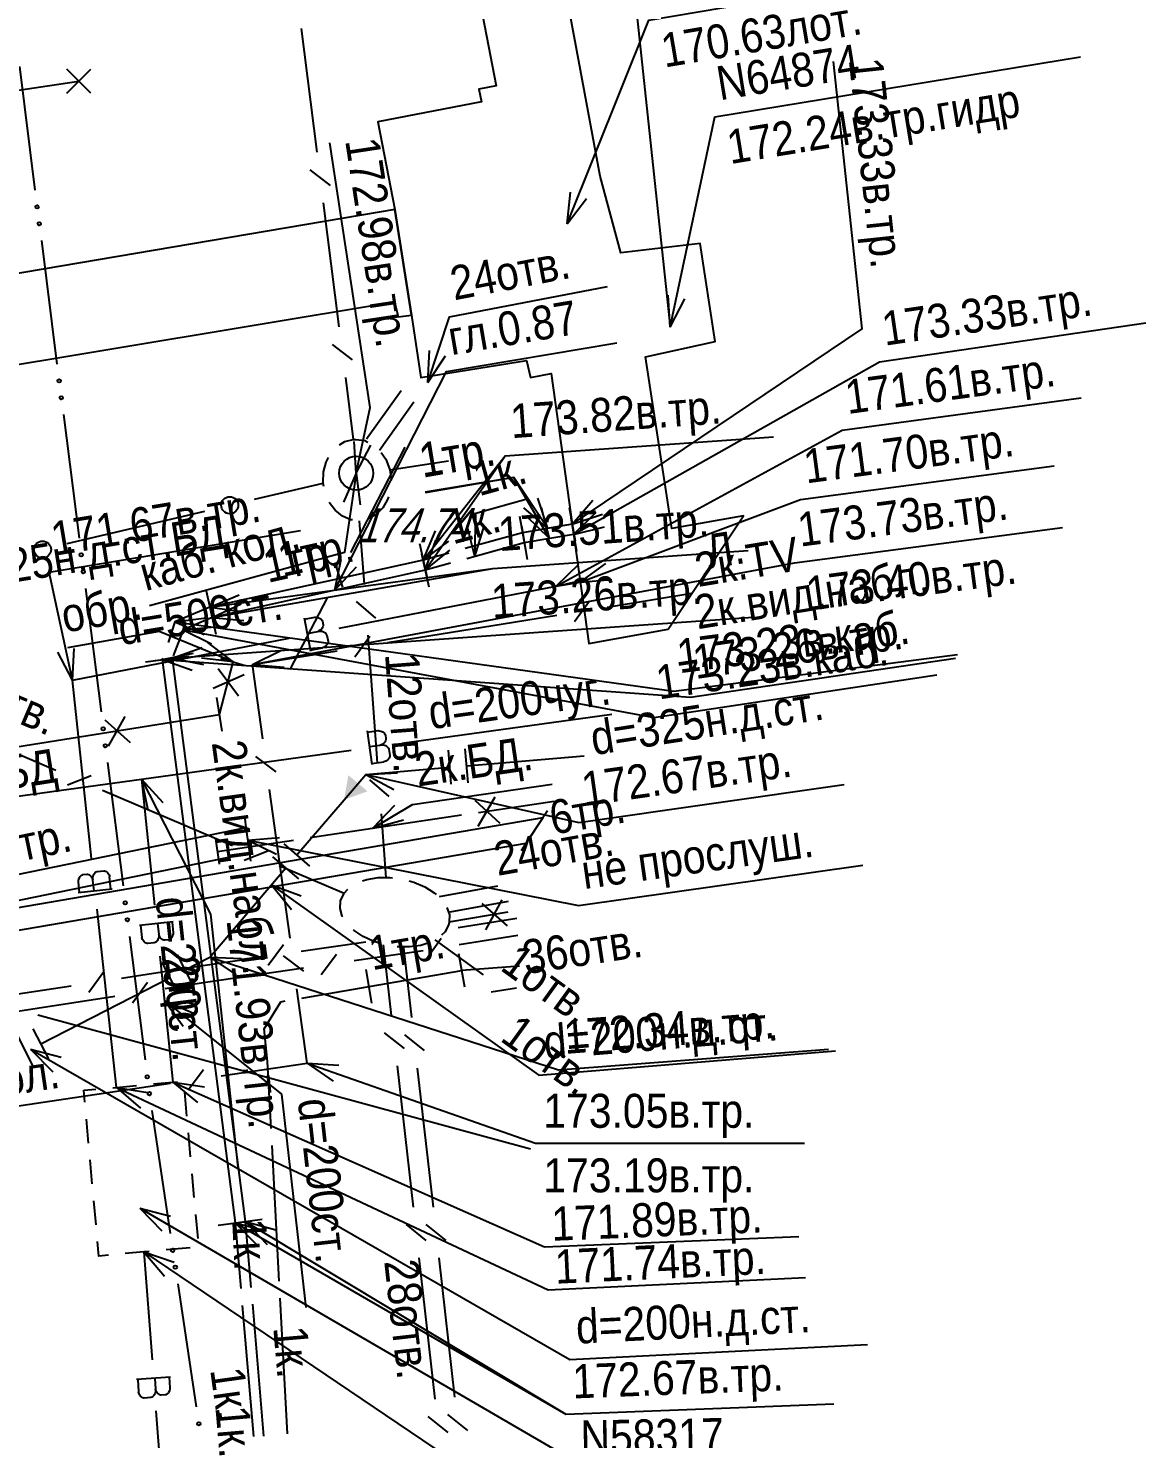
# Model space of a CAD drawing. Header units: metres. Extents: x -3947 to -3704, y 4976 to 6609.
# Drawn here: x -3853.97 to -3821.11, y 6002.36 to 6043.86 of the extents above; entities that cross this region are included whole.
import ezdxf
from ezdxf.enums import TextEntityAlignment as Align

# ---------------------------------------------------------------- set-up
doc = ezdxf.new("R2010")
doc.units = ezdxf.units.M
doc.header["$MEASUREMENT"] = 0
for name, color, linetype, lineweight in [('Водопровод', 7, 'Continuous', 25), ('Газопровод', 7, 'Continuous', 25), ('Кабели', 7, 'Continuous', 25), ('Кабель связи', 7, 'Continuous', 25), ('Кабель электрический', 7, 'Continuous', 25), ('Канализация напорная', 7, 'Continuous', 25), ('Общий коллектор', 7, 'Continuous', 25)]:
    doc.layers.add(name, color=color, linetype=linetype, lineweight=lineweight)
doc.styles.add('Russian', font='RUSSIAN_1251.shx', dxfattribs={"width": 0.8, "height": 1})
doc.styles.add('Style-RUSSIAN_1251', font='RUSSIAN_1251.shx')
doc.styles.add('Style-RUSSIAN_1251 I 0.00000', font='RUSSIAN_1251.shx')
doc.styles.add('Style-RUSSIAN_1251 I 0.32289', font='RUSSIAN_1251.shx', dxfattribs={"oblique": 18.5})
doc.linetypes.add('Vod', pattern='A,-1.75,[107,dgnlstyle-500_multi_und.shx,S=0.007913,R=0,X=0,Y=0],-1.75', length=3.5)

msp = doc.modelspace()

# ---------------------------------------------------------------- hatches: boundary and pattern name
at = {"layer": 'Газопровод', "linetype": 'Continuous'}
msp.add_hatch(color=256, dxfattribs=at).paths.add_polyline_path([(-3844.687, 6021.156), (-3844.559, 6021.879), (-3843.997, 6021.407)])

# ---------------------------------------------------------------- linework, layer by layer
at = {"layer": 'Водопровод', "linetype": 'Continuous'}
for p, q in [((-3836.584, 6048.959), (-3835.096, 6035.067)), ((-3835.096, 6035.067), (-3835.154, 6035.999)), ((-3835.096, 6035.067), (-3834.665, 6035.896)), ((-3838.45, 6027.44), (-3837.78, 6028.091)), ((-3837.74, 6027.561), (-3836.985, 6028.11)), ((-3838.45, 6027.44), (-3837.54, 6027.652)), ((-3837.74, 6027.561), (-3836.809, 6027.642)), ((-3844.826, 6026.202), (-3838.45, 6027.44)), ((-3838.45, 6027.44), (-3837.76, 6027.557)), ((-3845.861, 6026.508), (-3845.671, 6025.528)), ((-3845.773, 6026.052), (-3845.457, 6026.113)), ((-3852.674, 6024.678), (-3846.298, 6025.916)), ((-3852.674, 6024.678), (-3852.619, 6025.61)), ((-3845.677, 6025.56), (-3845.322, 6025.629)), ((-3852.674, 6024.678), (-3853.107, 6025.505)), ((-3852.108, 6019.433), (-3852.674, 6024.678)), ((-3842.988, 6022.822), (-3836.816, 6023.675)), ((-3844.005, 6023.184), (-3843.869, 6022.196)), ((-3850.646, 6021.764), (-3844.474, 6022.617)), ((-3843.942, 6022.724), (-3843.623, 6022.768)), ((-3843.873, 6022.228), (-3843.514, 6022.277)), ((-3859.389, 6020.566), (-3850.646, 6021.764)), ((-3850.646, 6021.764), (-3850.459, 6020.848)), ((-3850.646, 6021.764), (-3850.014, 6021.076)), ((-3850.646, 6021.764), (-3850.259, 6018.052)), ((-3851.54, 6018.531), (-3851.579, 6018.891)), ((-3852.5, 6018.427), (-3851.508, 6018.534)), ((-3852.038, 6018.477), (-3852.073, 6018.796)), ((-3851.381, 6012.697), (-3851.947, 6017.942)), ((-3849.708, 6017.565), (-3850.7, 6017.461)), ((-3850.668, 6017.465), (-3850.631, 6017.104)), ((-3850.17, 6017.517), (-3850.137, 6017.197)), ((-3850.104, 6016.56), (-3849.717, 6012.849)), ((-3849.967, 6015.252), (-3849.421, 6014.494)), ((-3849.967, 6015.252), (-3849.109, 6014.884)), ((-3853.688, 6014.827), (-3839.205, 6010.884)), ((-3851.381, 6012.697), (-3850.672, 6012.089)), ((-3851.381, 6012.697), (-3850.46, 6012.541)), ((-3849.717, 6012.849), (-3848.996, 6012.255)), ((-3849.717, 6012.849), (-3848.793, 6012.713)), ((-3852.34, 6012.61), (-3851.988, 6012.642)), ((-3852.308, 6012.259), (-3852.34, 6012.61)), ((-3849.381, 6012.555), (-3849.317, 6011.852)), ((-3852.199, 6011.058), (-3852.263, 6011.761)), ((-3849.272, 6011.354), (-3849.208, 6010.651)), ((-3852.089, 6009.857), (-3852.153, 6010.56)), ((-3849.162, 6010.153), (-3849.099, 6009.451)), ((-3851.98, 6008.656), (-3852.044, 6009.359)), ((-3850.693, 6009.145), (-3850.041, 6008.476)), ((-3850.693, 6009.145), (-3849.79, 6008.908)), ((-3849.053, 6008.953), (-3848.989, 6008.25)), ((-3850.569, 6007.855), (-3849.963, 6007.144)), ((-3850.569, 6007.855), (-3849.683, 6007.558)), ((-3850.569, 6007.855), (-3850.329, 6004.675)), ((-3849.216, 6007.978), (-3849.919, 6007.914)), ((-3849.792, 6004.173), (-3850.787, 6004.098)), ((-3850.754, 6004.1), (-3850.727, 6003.739)), ((-3850.255, 6004.138), (-3850.231, 6003.817)), ((-3850.216, 6003.18), (-3849.976, 6000))]:
    msp.add_line(p, q, dxfattribs=at)
at = {"layer": 'Водопровод', "linetype": 'Continuous', "flags": 128}
for points in [[(-3835.096, 6035.067), (-3833.788, 6041.253), (-3823.03, 6043.016)], [(-3838.45, 6027.44), (-3830.04, 6032.029), (-3823.012, 6032.983)], [(-3837.74, 6027.561), (-3831.263, 6029.988), (-3823.803, 6030.978)], [(-3852.674, 6024.678), (-3853.356, 6027.852), (-3845.969, 6029.083)], [(-3845.854, 6026.472), (-3845.541, 6026.532), (-3845.511, 6026.533), (-3845.458, 6026.524), (-3845.407, 6026.505), (-3845.385, 6026.494), (-3845.365, 6026.479), (-3845.346, 6026.458), (-3845.328, 6026.431), (-3845.321, 6026.417), (-3845.299, 6026.304), (-3845.3, 6026.281), (-3845.307, 6026.249), (-3845.318, 6026.226), (-3845.331, 6026.202), (-3845.354, 6026.177), (-3845.386, 6026.152), (-3845.414, 6026.133), (-3845.457, 6026.113), (-3845.419, 6026.117), (-3845.385, 6026.12), (-3845.335, 6026.114), (-3845.302, 6026.103), (-3845.271, 6026.09), (-3845.236, 6026.065), (-3845.209, 6026.034), (-3845.193, 6026.005), (-3845.157, 6025.818), (-3845.157, 6025.799), (-3845.163, 6025.771), (-3845.178, 6025.738), (-3845.204, 6025.704), (-3845.227, 6025.68), (-3845.269, 6025.651), (-3845.295, 6025.637), (-3845.322, 6025.629)], [(-3844, 6023.147), (-3843.684, 6023.191), (-3843.654, 6023.19), (-3843.602, 6023.178), (-3843.551, 6023.157), (-3843.531, 6023.144), (-3843.512, 6023.128), (-3843.494, 6023.106), (-3843.477, 6023.078), (-3843.471, 6023.064), (-3843.455, 6022.95), (-3843.457, 6022.927), (-3843.466, 6022.895), (-3843.478, 6022.873), (-3843.492, 6022.85), (-3843.517, 6022.826), (-3843.55, 6022.803), (-3843.579, 6022.785), (-3843.623, 6022.768), (-3843.585, 6022.77), (-3843.551, 6022.77), (-3843.501, 6022.762), (-3843.469, 6022.75), (-3843.439, 6022.735), (-3843.405, 6022.708), (-3843.379, 6022.675), (-3843.366, 6022.645), (-3843.34, 6022.457), (-3843.341, 6022.438), (-3843.348, 6022.41), (-3843.365, 6022.378), (-3843.392, 6022.346), (-3843.417, 6022.323), (-3843.461, 6022.297), (-3843.487, 6022.283), (-3843.514, 6022.277)], [(-3850.646, 6021.764), (-3848.616, 6017.791), (-3847.809, 6010.352)], [(-3852.463, 6018.431), (-3852.497, 6018.748), (-3852.495, 6018.778), (-3852.482, 6018.831), (-3852.459, 6018.88), (-3852.446, 6018.9), (-3852.429, 6018.919), (-3852.407, 6018.936), (-3852.379, 6018.952), (-3852.364, 6018.958), (-3852.249, 6018.97), (-3852.226, 6018.967), (-3852.195, 6018.957), (-3852.173, 6018.945), (-3852.151, 6018.93), (-3852.127, 6018.904), (-3852.105, 6018.871), (-3852.089, 6018.841), (-3852.073, 6018.796), (-3852.073, 6018.835), (-3852.073, 6018.869), (-3852.063, 6018.919), (-3852.05, 6018.95), (-3852.034, 6018.98), (-3852.006, 6019.013), (-3851.973, 6019.038), (-3851.942, 6019.05), (-3851.753, 6019.071), (-3851.734, 6019.069), (-3851.707, 6019.061), (-3851.675, 6019.043), (-3851.644, 6019.015), (-3851.622, 6018.989), (-3851.597, 6018.945), (-3851.584, 6018.918), (-3851.579, 6018.891)], [(-3849.745, 6017.561), (-3849.712, 6017.244), (-3849.714, 6017.214), (-3849.728, 6017.161), (-3849.751, 6017.112), (-3849.763, 6017.092), (-3849.78, 6017.073), (-3849.803, 6017.056), (-3849.831, 6017.04), (-3849.846, 6017.035), (-3849.961, 6017.023), (-3849.984, 6017.026), (-3850.015, 6017.036), (-3850.037, 6017.049), (-3850.059, 6017.063), (-3850.082, 6017.089), (-3850.105, 6017.122), (-3850.121, 6017.152), (-3850.137, 6017.197), (-3850.136, 6017.158), (-3850.137, 6017.124), (-3850.146, 6017.075), (-3850.16, 6017.043), (-3850.176, 6017.013), (-3850.204, 6016.98), (-3850.237, 6016.956), (-3850.268, 6016.944), (-3850.457, 6016.924), (-3850.476, 6016.926), (-3850.504, 6016.934), (-3850.535, 6016.952), (-3850.567, 6016.98), (-3850.588, 6017.006), (-3850.613, 6017.05), (-3850.625, 6017.077), (-3850.631, 6017.104)], [(-3849.967, 6015.252), (-3846.523, 6012.493), (-3845.81, 6006.217)], [(-3851.49, 6012.687), (-3851.381, 6012.697), (-3850.788, 6012.751)], [(-3851.381, 6012.697), (-3838.683, 6006.743), (-3831.117, 6007.099)], [(-3850.29, 6012.796), (-3849.717, 6012.849), (-3849.587, 6012.86)], [(-3849.717, 6012.849), (-3838.789, 6008.007), (-3831.313, 6008.309)], [(-3850.693, 6009.145), (-3837.948, 6001.725), (-3833.005, 6001.815)], [(-3851.617, 6007.76), (-3851.896, 6007.734), (-3851.935, 6008.158)], [(-3850.416, 6007.869), (-3850.569, 6007.855), (-3851.119, 6007.805)], [(-3850.569, 6007.855), (-3839.534, 6000.397), (-3832.053, 6000.527)], [(-3849.829, 6004.17), (-3849.805, 6003.852), (-3849.808, 6003.822), (-3849.823, 6003.77), (-3849.847, 6003.721), (-3849.861, 6003.702), (-3849.878, 6003.684), (-3849.901, 6003.667), (-3849.93, 6003.652), (-3849.945, 6003.647), (-3850.06, 6003.638), (-3850.083, 6003.642), (-3850.114, 6003.653), (-3850.135, 6003.666), (-3850.157, 6003.681), (-3850.18, 6003.708), (-3850.201, 6003.742), (-3850.216, 6003.772), (-3850.231, 6003.817), (-3850.232, 6003.779), (-3850.233, 6003.745), (-3850.244, 6003.695), (-3850.259, 6003.664), (-3850.275, 6003.635), (-3850.305, 6003.603), (-3850.338, 6003.58), (-3850.369, 6003.568), (-3850.559, 6003.553), (-3850.578, 6003.556), (-3850.605, 6003.565), (-3850.636, 6003.583), (-3850.667, 6003.613), (-3850.687, 6003.639), (-3850.711, 6003.684), (-3850.723, 6003.711), (-3850.727, 6003.739)]]:
    msp.add_lwpolyline(points, dxfattribs=at)
at = {"layer": 'Водопровод', "linetype": 'Vod', "flags": 128}
msp.add_lwpolyline([(-3838.45, 6027.44), (-3837.74, 6027.561)], dxfattribs=at)
at = {"layer": 'Газопровод', "linetype": 'Continuous'}
for p, q in [((-3841.536, 6021.617), (-3841.62, 6022.613)), ((-3841.038, 6021.659), (-3841.122, 6022.656)), ((-3841.08, 6022.157), (-3837.628, 6022.451)), ((-3844.05, 6021.905), (-3843.117, 6021.951)), ((-3844.05, 6021.905), (-3843.227, 6021.463)), ((-3846.071, 6019.533), (-3844.687, 6021.156)), ((-3845.691, 6019.209), (-3846.451, 6019.858)), ((-3846.015, 6018.829), (-3846.776, 6019.478)), ((-3846.821, 6018.655), (-3846.233, 6017.929)), ((-3846.821, 6018.655), (-3845.943, 6018.336)), ((-3849.131, 6015.71), (-3849.588, 6016.6)), ((-3848.637, 6016.526), (-3847.857, 6016.011)), ((-3848.637, 6016.526), (-3847.704, 6016.487)), ((-3849.576, 6015.482), (-3850.032, 6016.371)), ((-3853.599, 6013.979), (-3849.804, 6015.927)), ((-3853.37, 6013.534), (-3853.827, 6014.423)), ((-3853.815, 6013.305), (-3854.272, 6014.195)), ((-3853.908, 6013.82), (-3853.253, 6013.154)), ((-3853.908, 6013.82), (-3853.004, 6013.587))]:
    msp.add_line(p, q, dxfattribs=at)
at = {"layer": 'Газопровод', "linetype": 'Continuous', "flags": 128}
for points in [[(-3844.687, 6021.156), (-3844.05, 6021.905), (-3841.578, 6022.115)], [(-3844.05, 6021.905), (-3837.781, 6020.492), (-3829.982, 6021.607)], [(-3849.359, 6016.155), (-3848.637, 6016.526), (-3846.396, 6019.153)], [(-3846.821, 6018.655), (-3838.963, 6013.054), (-3830.232, 6013.771)], [(-3848.637, 6016.526), (-3838.378, 6013.214), (-3830.444, 6013.816)], [(-3853.908, 6013.82), (-3838.046, 6004.693), (-3829.297, 6005.132)]]:
    msp.add_lwpolyline(points, dxfattribs=at)
at = {"layer": 'Кабели', "linetype": 'Continuous'}
for p, q in [((-3843.344, 6030.861), (-3841.615, 6031.129)), ((-3844.328, 6030.765), (-3844.706, 6029.911)), ((-3844.328, 6030.765), (-3844.212, 6029.838)), ((-3847.319, 6029.998), (-3845.297, 6030.477)), ((-3852.823, 6028.693), (-3848.779, 6029.652)), ((-3847.95, 6025.214), (-3848.687, 6025.787)), ((-3847.95, 6025.214), (-3848.877, 6025.324)), ((-3848.352, 6023.671), (-3847.95, 6025.214)), ((-3848.309, 6025.322), (-3847.591, 6025.106)), ((-3848.539, 6024.437), (-3847.626, 6024.848)), ((-3848.389, 6025.018), (-3847.788, 6024.219)), ((-3848.273, 6023.177), (-3848.431, 6024.165)), ((-3851.72, 6023.511), (-3850.977, 6022.841)), ((-3851.128, 6023.608), (-3851.619, 6022.737)), ((-3838.841, 6020.623), (-3839.342, 6019.867)), ((-3838.702, 6020.831), (-3838.841, 6020.622)), ((-3839.342, 6019.867), (-3839.48, 6019.658))]:
    msp.add_line(p, q, dxfattribs=at)
at = {"layer": 'Кабели', "linetype": 'Continuous', "flags": 128}
for points in [[(-3844.328, 6030.765), (-3844.671, 6028.432), (-3850.407, 6026.86)], [(-3847.95, 6025.214), (-3850.119, 6026.105), (-3852.821, 6025.628)], [(-3864.45, 6021.098), (-3848.352, 6023.671)], [(-3838.841, 6020.623), (-3867.54, 6015.699)], [(-3839.342, 6019.867), (-3867.418, 6015.051)]]:
    msp.add_lwpolyline(points, dxfattribs=at)
at = {"layer": 'Кабели', "linetype": 'Continuous'}
for centre in [(-3848.049, 6029.825), (-3853.553, 6028.52)]:
    msp.add_circle(centre, 0.25, dxfattribs=at)
at = {"layer": 'Кабель связи', "linetype": 'Continuous'}
for p, q in [((-3845.952, 6043.854), (-3845.488, 6040.206)), ((-3854.234, 6042.728), (-3853.774, 6039.097)), ((-3852.836, 6041.945), (-3852.129, 6042.652)), ((-3852.128, 6041.945), (-3852.835, 6042.652)), ((-3855.123, 6041.911), (-3852.482, 6042.299)), ((-3845.69, 6039.692), (-3845.098, 6039.233)), ((-3845.299, 6038.718), (-3844.836, 6035.071)), ((-3853.586, 6037.609), (-3853.127, 6033.978)), ((-3845.037, 6034.556), (-3844.445, 6034.097)), ((-3842.223, 6033.439), (-3842.177, 6034.372)), ((-3842.223, 6033.439), (-3841.702, 6034.215)), ((-3844.646, 6033.583), (-3844.415, 6031.759)), ((-3844.026, 6031.772), (-3843.01, 6033.197)), ((-3843.648, 6031.44), (-3842.632, 6032.865)), ((-3852.938, 6032.49), (-3852.479, 6028.859)), ((-3844.489, 6028.435), (-3842.889, 6031.532)), ((-3844.328, 6030.765), (-3844.387, 6031.697)), ((-3844.328, 6030.765), (-3843.898, 6031.594)), ((-3844.09, 6027.493), (-3844.23, 6029.369)), ((-3844.72, 6027.412), (-3844.947, 6028.126)), ((-3852.291, 6027.371), (-3851.832, 6023.74)), ((-3836.948, 6026.828), (-3834.457, 6027.232)), ((-3843.751, 6026.5), (-3844.319, 6026.989)), ((-3837.907, 6026.405), (-3837.469, 6027.013)), ((-3843.409, 6025.783), (-3838.428, 6026.589)), ((-3844.369, 6025.359), (-3843.93, 6025.967)), ((-3843.7, 6022.243), (-3843.979, 6025.997)), ((-3847.38, 6025.14), (-3846.541, 6025.552)), ((-3847.38, 6025.14), (-3844.89, 6025.543)), ((-3847.38, 6025.14), (-3846.449, 6025.06)), ((-3847.079, 6022.951), (-3847.38, 6025.14)), ((-3856.98, 6023.662), (-3853.164, 6022.031)), ((-3851.643, 6022.252), (-3851.184, 6018.621)), ((-3846.679, 6021.981), (-3847.276, 6022.434)), ((-3852.822, 6021.597), (-3852.127, 6021.876)), ((-3851.785, 6021.441), (-3847.969, 6019.81)), ((-3846.274, 6017.086), (-3846.876, 6021.464)), ((-3843.36, 6021.251), (-3843.928, 6021.74)), ((-3843.449, 6018.871), (-3843.588, 6020.748)), ((-3847.627, 6019.376), (-3846.932, 6019.655)), ((-3846.59, 6019.221), (-3844.682, 6018.405)), ((-3841.881, 6018.309), (-3840.161, 6018.629)), ((-3841.569, 6017.858), (-3839.849, 6018.179)), ((-3840.638, 6018.108), (-3839.889, 6017.444)), ((-3840.046, 6018.209), (-3840.53, 6017.334)), ((-3841.592, 6017.567), (-3839.866, 6017.858)), ((-3839.608, 6017.668), (-3841.336, 6017.39)), ((-3850.995, 6017.133), (-3850.535, 6013.502)), ((-3846.466, 6016.886), (-3846.914, 6016.285)), ((-3844.048, 6016.973), (-3845.948, 6016.694)), ((-3843.287, 6014.815), (-3843.522, 6016.893)), ((-3842.694, 6014.754), (-3842.926, 6016.802)), ((-3841.827, 6017.072), (-3842.266, 6016.465)), ((-3842.013, 6017.035), (-3840.598, 6016.006)), ((-3839.578, 6017.167), (-3841.306, 6016.888)), ((-3845.874, 6016.116), (-3846.471, 6016.569)), ((-3844.912, 6016.609), (-3845.359, 6016.008)), ((-3842.358, 6016.715), (-3844.394, 6016.417)), ((-3851.75, 6016.091), (-3852.193, 6015.487)), ((-3852.713, 6015.675), (-3856.51, 6015.092)), ((-3850.468, 6015.783), (-3850.911, 6015.178)), ((-3845.77, 6013.41), (-3846.071, 6015.599)), ((-3840.361, 6015.506), (-3839.621, 6015.623)), ((-3851.431, 6015.366), (-3855.498, 6014.741)), ((-3842.909, 6013.836), (-3843.495, 6014.303)), ((-3842.317, 6013.776), (-3842.903, 6014.243)), ((-3849.268, 6012.624), (-3848.822, 6013.226)), ((-3848.303, 6013.035), (-3845.77, 6013.41)), ((-3845.77, 6013.41), (-3845.003, 6012.876)), ((-3845.77, 6013.41), (-3844.838, 6013.348)), ((-3842.647, 6009.169), (-3843.118, 6013.325)), ((-3842.061, 6009.169), (-3842.525, 6013.264)), ((-3854.853, 6012.065), (-3849.787, 6012.815)), ((-3850.34, 6012.015), (-3849.796, 6008.396)), ((-3842.269, 6008.19), (-3842.855, 6008.657)), ((-3841.683, 6008.19), (-3842.27, 6008.657)), ((-3842.006, 6003.523), (-3842.478, 6007.679)), ((-3841.427, 6003.583), (-3841.892, 6007.678)), ((-3849.574, 6006.912), (-3849.03, 6003.293)), ((-3841.629, 6002.544), (-3842.215, 6003.011)), ((-3841.05, 6002.605), (-3841.636, 6003.071))]:
    msp.add_line(p, q, dxfattribs=at)
at = {"layer": 'Кабель связи', "linetype": 'Continuous', "flags": 128}
for points in [[(-3844.328, 6030.765), (-3843.92, 6032.703), (-3845.1, 6040.486)], [(-3842.223, 6033.439), (-3841.585, 6035.365), (-3836.945, 6036.258)], [(-3844.82, 6031.601), (-3844.665, 6031.695), (-3844.415, 6031.759)], [(-3844.415, 6031.759), (-3844.336, 6031.762), (-3844.079, 6031.723), (-3843.988, 6031.678)], [(-3843.597, 6031.378), (-3843.459, 6031.177), (-3843.349, 6030.894), (-3843.344, 6030.861), (-3843.302, 6030.588), (-3843.304, 6030.564)], [(-3845.279, 6030.379), (-3845.297, 6030.477), (-3845.3, 6030.496), (-3845.291, 6030.803), (-3845.216, 6031.095), (-3845.144, 6031.23)], [(-3844.44, 6029.392), (-3844.488, 6029.397), (-3844.734, 6029.503), (-3844.951, 6029.679), (-3845.12, 6029.908)], [(-3843.383, 6030.073), (-3843.407, 6029.994), (-3843.551, 6029.744), (-3843.746, 6029.549), (-3843.95, 6029.436)], [(-3847.38, 6025.14), (-3831.44, 6028.127), (-3823.558, 6029.164)], [(-3847.38, 6025.14), (-3846.26, 6025.008), (-3845.178, 6027.103)], [(-3844.141, 6018.768), (-3844.013, 6018.814), (-3843.687, 6018.868), (-3843.449, 6018.871), (-3843.337, 6018.872), (-3843.26, 6018.862)], [(-3844.725, 6017.713), (-3844.739, 6017.736), (-3844.803, 6017.963), (-3844.789, 6018.185), (-3844.696, 6018.39), (-3844.682, 6018.405), (-3844.571, 6018.525)], [(-3842.77, 6018.769), (-3842.635, 6018.733), (-3842.316, 6018.596), (-3842.04, 6018.423), (-3841.98, 6018.368)], [(-3841.663, 6017.986), (-3841.591, 6017.774), (-3841.592, 6017.567), (-3841.592, 6017.551)], [(-3843.619, 6016.929), (-3843.812, 6016.986), (-3844.124, 6017.13), (-3844.391, 6017.309), (-3844.411, 6017.328)], [(-3841.592, 6017.551), (-3841.611, 6017.477), (-3841.717, 6017.275), (-3841.819, 6017.176)], [(-3842.248, 6016.93), (-3842.43, 6016.872), (-3842.761, 6016.826), (-3843.113, 6016.831), (-3843.129, 6016.833)], [(-3847.432, 6016.477), (-3848.835, 6016.271), (-3851.23, 6015.903)], [(-3845.878, 6016.199), (-3848.761, 6015.777), (-3849.948, 6015.594)], [(-3845.77, 6013.41), (-3839.054, 6011.057), (-3831.147, 6011.057)]]:
    msp.add_lwpolyline(points, dxfattribs=at)
at = {"layer": 'Кабель связи', "linetype": 'Continuous'}
for centre in [(-3853.712, 6038.601), (-3853.649, 6038.105), (-3853.064, 6033.482), (-3853.001, 6032.986), (-3852.416, 6028.363), (-3852.354, 6027.867), (-3851.769, 6023.244), (-3851.706, 6022.748), (-3851.121, 6018.125), (-3851.058, 6017.629), (-3850.473, 6013.006), (-3850.41, 6012.51), (-3849.722, 6007.901), (-3849.648, 6007.407), (-3848.956, 6002.799)]:
    msp.add_circle(centre, 0.05, dxfattribs=at)
msp.add_arc((-3844.328, 6030.765), 0.5, 0, 360, dxfattribs=at)
at = {"layer": 'Кабель электрический', "linetype": 'Continuous'}
for p, q in [((-3838.695, 6029.14), (-3839.402, 6029.75)), ((-3838.695, 6029.14), (-3838.986, 6030.028)), ((-3838.645, 6028.845), (-3838.884, 6029.748)), ((-3838.064, 6029.758), (-3837.892, 6028.773)), ((-3837.978, 6029.265), (-3837.371, 6029.975)), ((-3839.526, 6029.503), (-3839.354, 6028.517)), ((-3838.645, 6028.845), (-3839.315, 6029.496)), ((-3838.019, 6029.457), (-3837.853, 6028.471)), ((-3837.978, 6029.265), (-3837.092, 6029.561)), ((-3837.936, 6028.964), (-3837.275, 6029.624)), ((-3842.36, 6028.21), (-3842.001, 6029.072)), ((-3839.44, 6029.01), (-3841.128, 6028.548)), ((-3840.845, 6028.315), (-3841.071, 6029.221)), ((-3840.845, 6028.315), (-3840.571, 6029.208)), ((-3839.473, 6029.213), (-3839.307, 6028.227)), ((-3837.936, 6028.964), (-3837.029, 6029.189)), ((-3842.468, 6028.698), (-3842.252, 6027.722)), ((-3842.36, 6028.21), (-3841.608, 6028.764)), ((-3842.3, 6027.91), (-3841.99, 6028.791)), ((-3842.3, 6027.91), (-3841.58, 6028.505)), ((-3839.39, 6028.72), (-3841.076, 6028.251)), ((-3844.953, 6027.321), (-3844.768, 6028.236)), ((-3844.953, 6027.321), (-3844.322, 6028.01)), ((-3842.408, 6028.398), (-3842.192, 6027.422)), ((-3841.61, 6028.415), (-3842.36, 6028.21)), ((-3841.558, 6028.117), (-3842.3, 6027.91)), ((-3848.738, 6027.308), (-3848.522, 6026.332)), ((-3848.63, 6026.82), (-3847.772, 6027.19)), ((-3848.668, 6027.008), (-3848.452, 6026.032)), ((-3848.63, 6026.82), (-3847.704, 6026.694)), ((-3848.56, 6026.52), (-3847.716, 6026.921)), ((-3849.66, 6026.39), (-3848.734, 6026.514)), ((-3849.66, 6026.39), (-3848.803, 6026.019)), ((-3848.56, 6026.52), (-3847.63, 6026.428)), ((-3849.42, 6026.16), (-3848.489, 6026.241)), ((-3849.42, 6026.16), (-3848.581, 6025.749)), ((-3849.74, 6025.32), (-3848.86, 6025.633)), ((-3850.526, 6025.216), (-3849.534, 6025.344)), ((-3850.236, 6025.256), (-3849.244, 6025.384)), ((-3850.03, 6025.28), (-3849.115, 6025.466)), ((-3850.019, 6025.314), (-3850.03, 6025.28)), ((-3850.03, 6025.28), (-3849.15, 6024.967)), ((-3849.74, 6025.32), (-3848.824, 6025.135)), ((-3848.309, 6025.322), (-3847.591, 6025.106)), ((-3843.841, 6020.321), (-3843.196, 6020.997)), ((-3840.843, 6021.149), (-3840.106, 6020.471)), ((-3840.249, 6021.239), (-3840.749, 6020.373)), ((-3840.737, 6020.786), (-3838.511, 6021.119)), ((-3847.563, 6020.345), (-3847.598, 6020.593)), ((-3845.683, 6020.046), (-3841.231, 6020.712)), ((-3843.841, 6020.321), (-3842.939, 6020.568)), ((-3847.459, 6019.601), (-3847.563, 6020.345)), ((-3848.347, 6019.267), (-3848.459, 6020.009)), ((-3848.403, 6019.638), (-3846.177, 6019.972)), ((-3847.511, 6019.973), (-3846.58, 6020.044)), ((-3847.511, 6019.973), (-3846.677, 6019.553)), ((-3847.424, 6019.353), (-3847.459, 6019.601)), ((-3841.14, 6015.642), (-3841.31, 6016.628)), ((-3843.868, 6015.174), (-3844.038, 6016.16)), ((-3839.524, 6016.258), (-3841.225, 6016.135)), ((-3845.925, 6015.325), (-3843.953, 6015.667)), ((-3846.591, 6006.993), (-3846.804, 6010.99)), ((-3848.386, 6008.646), (-3847.394, 6008.774)), ((-3848.086, 6008.686), (-3847.094, 6008.814)), ((-3847.89, 6008.71), (-3847.236, 6008.043)), ((-3847.89, 6008.71), (-3846.986, 6008.476)), ((-3847.89, 6008.71), (-3847.726, 6006.782)), ((-3847.59, 6008.75), (-3846.947, 6008.072)), ((-3847.59, 6008.75), (-3846.69, 6008.501)), ((-3847.59, 6008.75), (-3846.947, 6008.072)), ((-3847.59, 6008.75), (-3846.69, 6008.501)), ((-3847.59, 6008.75), (-3847.425, 6006.812)), ((-3846.351, 6002.498), (-3846.564, 6006.494)), ((-3847.683, 6006.283), (-3847.354, 6002.427)), ((-3847.382, 6006.313), (-3847.052, 6002.437))]:
    msp.add_line(p, q, dxfattribs=at)
at = {"layer": 'Кабель электрический', "linetype": 'Continuous', "flags": 128}
for points in [[(-3837.978, 6029.265), (-3829.451, 6035.013), (-3830.294, 6042.882)], [(-3837.936, 6028.964), (-3828.944, 6034.038), (-3821.114, 6035.19)], [(-3844.953, 6027.321), (-3841.679, 6033.755), (-3836.662, 6034.606)], [(-3842.36, 6028.21), (-3839.95, 6031.28), (-3832.055, 6031.84)], [(-3842.3, 6027.91), (-3839.95, 6031.28), (-3832.055, 6031.84)], [(-3838.645, 6028.845), (-3839.695, 6030.64), (-3842.304, 6030.208)], [(-3838.695, 6029.14), (-3839.695, 6030.64), (-3842.3, 6030.185)], [(-3840.845, 6028.315), (-3840.811, 6029.591), (-3839.275, 6030.018)], [(-3837.978, 6029.265), (-3839.44, 6029.01)], [(-3837.936, 6028.964), (-3839.39, 6028.72)], [(-3848.63, 6026.82), (-3840.311, 6027.958), (-3832.805, 6028.49)], [(-3848.56, 6026.52), (-3840.311, 6027.958), (-3832.805, 6028.49)], [(-3842.36, 6028.21), (-3848.63, 6026.82)], [(-3842.3, 6027.91), (-3848.56, 6026.52)], [(-3848.63, 6026.82), (-3849.66, 6026.39), (-3849.86, 6025.789)], [(-3849.74, 6025.32), (-3840.512, 6025.978), (-3832.659, 6026.534)], [(-3848.56, 6026.52), (-3849.42, 6026.16), (-3849.711, 6025.396)], [(-3849.66, 6026.39), (-3834.986, 6024.353), (-3826.645, 6025.431)], [(-3849.42, 6026.16), (-3835.576, 6023.579), (-3827.259, 6024.83)], [(-3850.03, 6025.28), (-3834.5, 6024.181), (-3826.712, 6025.323)], [(-3850.03, 6025.28), (-3847.89, 6008.71)], [(-3849.74, 6025.32), (-3847.59, 6008.75)], [(-3843.841, 6020.321), (-3842.671, 6021.019), (-3838.564, 6021.62)], [(-3863.665, 6017.034), (-3847.563, 6020.345)], [(-3847.511, 6019.973), (-3837.789, 6018.05), (-3829.434, 6019.236)], [(-3863.513, 6016.3), (-3847.459, 6019.601)], [(-3843.953, 6015.667), (-3841.225, 6016.135)], [(-3846.831, 6011.489), (-3846.936, 6013.457), (-3847.033, 6014.414), (-3846.545, 6015.217), (-3846.417, 6015.239)], [(-3847.89, 6008.71), (-3838.162, 6003.084), (-3830.289, 6003.385)], [(-3847.59, 6008.75), (-3838.162, 6003.084), (-3830.289, 6003.385)], [(-3847.59, 6008.75), (-3838.162, 6003.084), (-3830.289, 6003.385)]]:
    msp.add_lwpolyline(points, dxfattribs=at)
at = {"layer": 'Общий коллектор', "linetype": 'Continuous'}
for q in [(-3838.026, 6039.035), (-3837.562, 6038.849)]:
    msp.add_line((-3838.129, 6038.107), q, dxfattribs=at)
at = {"layer": 'Общий коллектор', "linetype": 'Continuous', "flags": 128}
for points in [[(-3835.158, 6026.175), (-3832.944, 6029.513), (-3835.05, 6029.137), (-3835.827, 6034.192), (-3833.773, 6034.636), (-3834.217, 6037.525), (-3836.548, 6037.247), (-3837.153, 6039.5), (-3837.734, 6042.622), (-3841.664, 6063.723)], [(-3844.28, 6063.221), (-3840.213, 6042.16), (-3840.72, 6042.062), (-3840.648, 6041.69), (-3843.69, 6041.103), (-3843.191, 6038.522), (-3842.704, 6035.417), (-3842.426, 6033.584), (-3839.318, 6034.084), (-3839.207, 6033.584), (-3838.597, 6033.695), (-3837.487, 6025.752), (-3835.158, 6026.175)], [(-3838.129, 6038.107), (-3835.728, 6044.09), (-3824.819, 6045.947)], [(-3864.139, 6032.323), (-3843.203, 6035.806), (-3843.092, 6035.362), (-3842.704, 6035.417), (-3843.191, 6038.522), (-3843.651, 6038.444), (-3864.576, 6034.897)]]:
    msp.add_lwpolyline(points, dxfattribs=at)

# ---------------------------------------------------------------- texts
at = {"layer": 'Водопровод', "linetype": 'Continuous', "style": 'Style-RUSSIAN_1251', "width": 0.899998}
for s, rotation, p in [('N64874', 9.3039, (-3833.8, 6042.72)), ('172.24в.тр.гидр', 9.3039, (-3833.493, 6040.845)), ('171.61в.тр.', 7.7257, (-3830.012, 6033.496)), ('171.70в.тр.', 7.562, (-3831.23, 6031.455)), ('171.67в.тр.', 9.463, (-3853.372, 6029.319)), ('171.93в.тр.', 276.1906, (-3847.15, 6017.723)), ('d=200ст.', 276.4798, (-3845.057, 6012.434)), ('171.89в.тр.', 2.3149, (-3838.611, 6009.18)), ('171.74в.тр.', 2.6981, (-3838.514, 6007.917)), ('N58317', 1.0465, (-3837.745, 6002.894))]:
    msp.add_text(s, height=1, rotation=rotation, dxfattribs=at).set_placement(p, align=Align.TOP_LEFT)
for s, rotation, p in [('d=500ст.', 9.1626, (-3851.244, 6025.701)), ('d=200чуг.', 7.9399, (-3842.131, 6023.231)), ('d=200ст.', 276.1629, (-3850.23, 6018.257))]:
    msp.add_text(s, height=1, rotation=rotation, dxfattribs=at).set_placement(p)
at = {"layer": 'Газопровод', "linetype": 'Continuous', "style": 'Style-RUSSIAN_1251', "width": 0.899998}
for s, rotation, p in [('d=325н.д.ст.БД', 9.1625, (-3856.506, 6027.21)), ('d=325н.д.ст.', 8.8593, (-3837.351, 6022.466))]:
    msp.add_text(s, height=1, rotation=rotation, dxfattribs=at).set_placement(p)
for s, rotation, p in [('172.67в.тр.', 8.1342, (-3837.764, 6021.959)), ('d=200н.д.ст.', 4.6963, (-3838.857, 6014.518)), ('172.34в.тр.', 4.3431, (-3838.263, 6014.676)), ('d=200н.д.ст.', 2.8732, (-3837.894, 6006.152))]:
    msp.add_text(s, height=1, rotation=rotation, dxfattribs=at).set_placement(p, align=Align.TOP_LEFT)
at = {"layer": 'Кабели', "linetype": 'Continuous', "style": 'Style-RUSSIAN_1251'}
for s, rotation, width, p in [('каб. кол.', 15.3261, 0.899998, (-3850.79, 6028.258)), ('обр.', 10.0121, 0.9, (-3853.073, 6027.055))]:
    msp.add_text(s, height=1, rotation=rotation, dxfattribs=dict(at, width=width)).set_placement(p, align=Align.TOP_LEFT)
at = {"layer": 'Кабели', "linetype": 'Continuous', "style": 'Style-RUSSIAN_1251', "width": 0.899998}
msp.add_text('1тр.БД', height=1, rotation=9.081, dxfattribs=at).set_placement((-3856.853, 6021.082))
at = {"layer": 'Кабель связи', "linetype": 'Continuous', "style": 'Style-RUSSIAN_1251'}
for s, rotation, width, p in [('172.98в.тр.', 278.6252, 0.9, (-3843.667, 6040.703)), ('24отв.', 10.891, 0.899998, (-3841.638, 6036.831)), ('173.73в.тр.', 7.4925, 0.9, (-3831.406, 6029.594)), ('173.40в.тр.', 7.4925, 0.9, (-3831.158, 6027.711))]:
    msp.add_text(s, height=1, rotation=rotation, dxfattribs=dict(at, width=width)).set_placement(p, align=Align.TOP_LEFT)
at = {"layer": 'Кабель связи', "linetype": 'Continuous', "style": 'Style-RUSSIAN_1251 I 0.32289', "oblique": 18.5, "width": 0.799996}
msp.add_text('174.74', height=1, rotation=0.1762, dxfattribs=at).set_placement((-3844.303, 6028.728))
at = {"layer": 'Кабель связи', "linetype": 'Continuous'}
for s, rotation, style, width, p in [('2к.TV', 9.3626, 'Style-RUSSIAN_1251', 0.899998, (-3834.279, 6027.417)), ('2к.вид.набл.', 9.1935, 'Style-RUSSIAN_1251 I 0.00000', 0.9, (-3834.292, 6026.173)), ('12отв.', 336.9571, 'Style-RUSSIAN_1251', 0.899998, (-3856.625, 6024.411)), ('12отв.', 274.3396, 'Style-RUSSIAN_1251', 0.899998, (-3843.484, 6025.443)), ('2к.вид.набл.', 277.815, 'Style-RUSSIAN_1251 I 0.00000', 0.9, (-3848.579, 6022.84)), ('24отв.', 10.0703, 'Style-RUSSIAN_1251', 0.899998, (-3840.174, 6018.916)), ('36отв.', 8.5673, 'Style-RUSSIAN_1251', 0.899998, (-3839.353, 6016.021)), ('1отв.', 324.178, 'Style-RUSSIAN_1251', 0.899998, (-3840.132, 6016.172)), ('1отв.', 324.178, 'Style-RUSSIAN_1251', 0.899998, (-3840.132, 6014.087)), ('2к.вид.набл.', 8.424, 'Style-RUSSIAN_1251 I 0.00000', 0.9, (-3859.863, 6011.676)), ('28отв.', 276.4699, 'Style-RUSSIAN_1251', 0.899998, (-3843.508, 6007.579)), ('1к.', 277.9248, 'Style-RUSSIAN_1251', 0.899998, (-3848.625, 6004.386))]:
    msp.add_text(s, height=1, rotation=rotation, dxfattribs=dict(at, style=style, width=width)).set_placement(p)
at = {"layer": 'Кабель связи', "linetype": 'Continuous', "style": 'Style-RUSSIAN_1251', "width": 0.9}
for s, p in [('173.05в.тр.', (-3838.829, 6012.507)), ('173.19в.тр.', (-3838.829, 6010.607))]:
    msp.add_text(s, height=1, dxfattribs=at).set_placement(p, align=Align.TOP_LEFT)
at = {"layer": 'Кабель электрический', "linetype": 'Continuous'}
for s, rotation, style, width, p in [('173.33в.тр.', 276.1143, 'Style-RUSSIAN_1251', 0.9, (-3828.853, 6043.037)), ('173.33в.тр.', 8.3701, 'Style-RUSSIAN_1251', 0.9, (-3828.933, 6035.505)), ('гл.0.87', 9.6224, 'Style-RUSSIAN_1251', 0.9, (-3841.699, 6035.222)), ('173.82в.тр.', 4.0513, 'Russian', 0.9, (-3839.832, 6032.792)), ('173.82в.тр.', 4.0513, 'Russian', 0.9, (-3839.832, 6032.792)), ('1тр.', 9.8983, 'Style-RUSSIAN_1251', 0.9, (-3842.549, 6031.614)), ('1тр.', 9.4122, 'Style-RUSSIAN_1251', 0.9, (-3842.541, 6031.638)), ('1к.', 15.5546, 'Style-RUSSIAN_1251', 0.9, (-3840.983, 6031.048)), ('173.51в.тр.', 4.0513, 'Russian', 0.9, (-3840.192, 6029.47)), ('173.51в.тр.', 4.0513, 'Russian', 0.9, (-3840.192, 6029.47)), ('173.26в.тр.', 4.0513, 'Russian', 0.9, (-3840.393, 6027.49)), ('173.23в.каб.', 7.3648, 'Style-RUSSIAN_1251', 0.9, (-3834.955, 6025.87)), ('173.23в.каб.', 8.5579, 'Style-RUSSIAN_1251', 0.9, (-3835.577, 6025.096)), ('173.26в.тр.', 8.3442, 'Style-RUSSIAN_1251', 0.9, (-3834.495, 6025.697)), ('2к.БД.', 8.3293, 'Style-RUSSIAN_1251', 0.899998, (-3842.665, 6022.536)), ('не прослуш.', 8.0758, 'Style-RUSSIAN_1251', 0.9, (-3837.77, 6019.517)), ('172.67в.тр.', 2.1857, 'Style-RUSSIAN_1251', 0.9, (-3837.993, 6004.542)), ('172.67в.тр.', 2.1857, 'Style-RUSSIAN_1251', 0.9, (-3837.993, 6004.542)), ('172.67в.тр.', 2.1857, 'Style-RUSSIAN_1251', 0.9, (-3837.993, 6004.542))]:
    msp.add_text(s, height=1, rotation=rotation, dxfattribs=dict(at, style=style, width=width)).set_placement(p, align=Align.TOP_LEFT)
for s, rotation, style, width, p in [('1к.', 15.322, 'Style-RUSSIAN_1251 I 0.00000', 0.9, (-3841.483, 6028.666)), ('1тр.', 12.5, 'Style-RUSSIAN_1251 I 0.00000', 0.9, (-3846.495, 6027.71)), ('1тр.', 12.519, 'Style-RUSSIAN_1251 I 0.00000', 0.9, (-3846.93, 6027.536)), ('6тр.', 11.6196, 'Style-RUSSIAN_1251', 0.899998, (-3854.815, 6019.215)), ('1тр.', 9.7346, 'Style-RUSSIAN_1251', 0.899998, (-3843.859, 6016.14)), ('2тр.', 277.359, 'Style-RUSSIAN_1251 I 0.00000', 0.9, (-3849.96, 6016.495)), ('1к.', 272.7807, 'Style-RUSSIAN_1251', 0.899998, (-3847.977, 6008.809)), ('1к.', 274.869, 'Style-RUSSIAN_1251 I 0.00000', 0.9, (-3846.769, 6005.63)), ('1к.', 274.874, 'Style-RUSSIAN_1251 I 0.00000', 0.9, (-3848.47, 6003.285))]:
    msp.add_text(s, height=1, rotation=rotation, dxfattribs=dict(at, style=style, width=width)).set_placement(p)
at = {"layer": 'Канализация напорная', "linetype": 'Continuous', "style": 'Style-RUSSIAN_1251', "width": 0.899998}
msp.add_text('6тр.', height=1, rotation=9.6087, dxfattribs=at).set_placement((-3838.549, 6020.129))
at = {"layer": 'Общий коллектор', "linetype": 'Continuous', "style": 'Style-RUSSIAN_1251', "width": 0.899998}
msp.add_text('170.63лот.', height=1, rotation=9.6648, dxfattribs=at).set_placement((-3835.431, 6043.684), align=Align.TOP_LEFT)
msp.add_text('Л.', height=1, rotation=8.8593, dxfattribs=at).set_placement((-3833.965, 6027.954))

doc.saveas('drawing.dxf')
